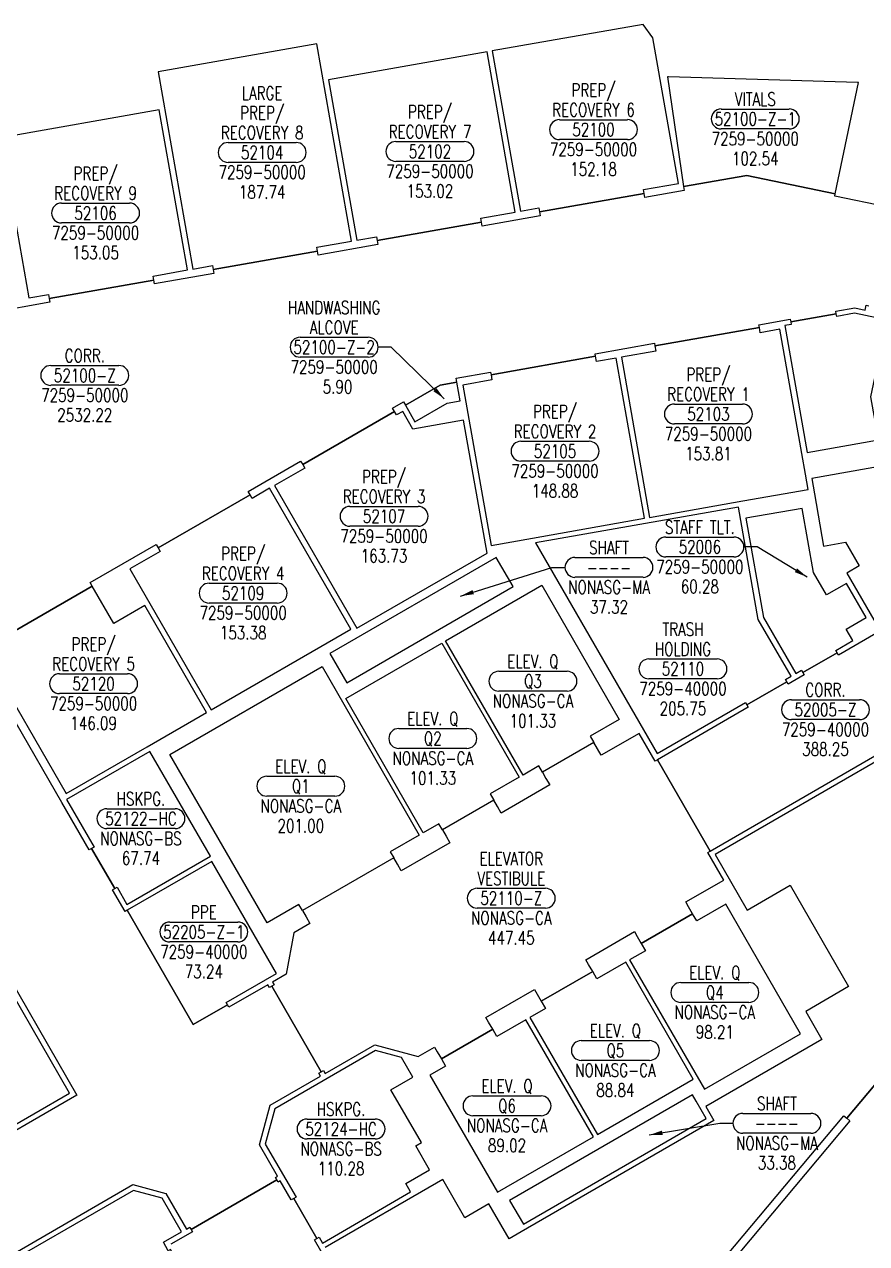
# Model space of a CAD drawing. Extents: x -1769 to 1590, y 4912 to 7368.
# Drawn here: x 59 to 825, y 6201 to 7310 of the extents above; entities that cross this region are included whole.
import ezdxf
from ezdxf.enums import TextEntityAlignment as Align

# ---------------------------------------------------------------- set-up
doc = ezdxf.new("R2010")
doc.units = 0
doc.header["$LTSCALE"] = 48
doc.header["$MEASUREMENT"] = 0
doc.layers.get('0').update_dxf_attribs({"linetype": 'CONTINUOUS'})
for name, color, linetype in [('AREA', 3, 'CONTINUOUS'), ('AREA2', 1, 'CONTINUOUS'), ('COSTC', 6, 'CONTINUOUS'), ('PLINE2', 5, 'CONTINUOUS'), ('ROOMNA', 4, 'CONTINUOUS'), ('ROOMNO', 4, 'CONTINUOUS'), ('ROOMOV', 4, 'CONTINUOUS')]:
    doc.layers.add(name, color=color, linetype=linetype)
doc.styles.get("Standard").update_dxf_attribs({"font": 'simplex.shx', "width": 0.75, "height": 12})
doc.dimstyles.get("Standard").update_dxf_attribs({"dimtxt": 12, "dimasz": 12, "dimexe": 9, "dimexo": 3, "dimgap": 12, "dimtad": 1, "dimdec": 4, "dimzin": 0, "dimtxsty": 'STANDARD', "dimblk": 'OBLIQUE', "dimcen": 0, "dimdle": 3, "dimclrd": 256, "dimclre": 256, "dimclrt": 256, "dimazin": 3, "dimtfac": 1, "dimtdec": 4, "dimtix": 1, "dimtmove": 0, "dimatfit": 3, "dimtolj": 1, "dimtzin": 0})

# ---------------------------------------------------------------- blocks, each defined once
blk = doc.blocks.new('ROOM')
at = {"layer": 'ROOMOV'}
for p, q in [((-31, 9), (31, 9)), ((31, -9), (-31, -9))]:
    blk.add_line(p, q, dxfattribs=at)
for centre, start, end in [((-31, 0), 90, 270), ((31, 0), 270, 90)]:
    blk.add_arc(centre, 9.04, start, end, dxfattribs=at)
at = {"width": 0.75, "flags": 1}
for tag, p in [('FLFIN', (-60, -36)), ('ICRA', (60, -36)), ('FLTYPE', (-60, -48)), ('USER1', (60, -48)), ('FLCOND', (-60, -60)), ('USER2', (60, -60)), ('WLFIN', (-60, -72)), ('SITE', (-24, -72)), ('UCODE', (24, -72)), ('USER3', (60, -72)), ('WLTYPE', (-60, -84)), ('BLDG', (-24, -84)), ('UDESC', (24, -84)), ('USER4', (60, -84)), ('WLCOND', (-60, -96)), ('FLR', (-24, -96)), ('FCODE', (24, -96)), ('USER5', (60, -96)), ('CLFIN', (-60, -108)), ('COSTCD', (-24, -108)), ('FDESC', (24, -108)), ('USER6', (60, -108)), ('CLTYPE', (-60, -120)), ('DEPTD', (-24, -120)), ('DIVISION', (24, -120)), ('USER7', (60, -120)), ('CLCOND', (-60, -132)), ('RDES', (-24, -132)), ('CONTACT', (24, -132)), ('USER8', (60, -132)), ('CLHT', (-60, -144)), ('CHDATE', (-24, -144)), ('OCCUP', (24, -144)), ('BLOCK', (60, -144)), ('BASE', (-60, -156)), ('CBACK', (-24, -156)), ('PRCONTACT', (24, -156)), ('BLOCK2', (60, -156))]:
    blk.add_attdef(tag, text='', height=6, dxfattribs=at).set_placement(p, align=Align.MIDDLE_CENTER)
at = {"layer": 'AREA', "width": 0.75}
blk.add_attdef('AREA', text='', height=12, dxfattribs=at).set_placement((0, -36), align=Align.MIDDLE_CENTER)
at = {"layer": 'AREA2', "width": 0.75}
blk.add_attdef('AREA2', text='', height=12, dxfattribs=at).set_placement((0, -36), align=Align.MIDDLE_CENTER)
at = {"layer": 'COSTC', "width": 0.75}
blk.add_attdef('COSTC', text='', height=12, dxfattribs=at).set_placement((0, -18), align=Align.MIDDLE_CENTER)
at = {"layer": 'ROOMNA', "width": 0.75}
for tag, p in [('RMNAA', (0, 54)), ('RMNAB', (0, 36)), ('RMNAC', (0, 18))]:
    blk.add_attdef(tag, text='', height=12, dxfattribs=at).set_placement(p, align=Align.MIDDLE_CENTER)
at = {"layer": 'ROOMNO', "width": 0.75}
blk.add_attdef('RMNU', text='', height=12, dxfattribs=at).set_placement((0, 0), align=Align.MIDDLE_CENTER)

msp = doc.modelspace()

# ---------------------------------------------------------------- linework, layer by layer
at = {"layer": 'PLINE2', "color": 6}
for points in [[(630.6, 7297.8), (621.8, 7310.1), (484.5, 7285.9), (510.2, 7140.1), (527, 7143.1), (527.6, 7139.5), (622.6, 7156.3), (622, 7159.8), (654, 7165.5)], [(324.7, 7292.3), (180.4, 7266.9), (212, 7087.6), (229.9, 7090.7), (230.5, 7087.1), (325.5, 7103.9), (324.9, 7107.5), (356.3, 7113)], [(479.7, 7285), (335.4, 7259.6), (361.1, 7113.8), (379, 7117), (379.6, 7113.4), (474.7, 7130.2), (474, 7133.8), (505.4, 7139.3)], [(817.6, 7257.1), (816.8, 7257.1), (644.8, 7262.3), (644, 7262.3), (658.5, 7162.6), (716.2, 7172.8), (796.6, 7156.1)], [(181.5, 7232.5), (37.2, 7207), (62.9, 7061.3), (80.8, 7064.4), (81.4, 7060.8), (176.4, 7077.6), (175.8, 7081.2), (207.2, 7086.7)], [(836.3, 7005.9), (856.8, 7001.7), (864.2, 7036.9), (814.2, 7047.3), (797.9, 7044.4), (797.5, 7046.8), (756.2, 7039.5), (756.6, 7037.1), (750.7, 7036.1), (771, 6920.7), (836, 6932.1), (829.1, 6971.3)], [(746.3, 7032.9), (728.4, 7029.7), (727.6, 7034.5), (632.5, 7017.7), (633.4, 7013), (602, 7007.4), (627.7, 6861.7), (712.5, 6876.7), (772, 6887.1), (769.6, 6901), (769.6, 6901), (766.2, 6919.8)], [(597.2, 7006.6), (579.3, 7003.4), (578.4, 7008.2), (483.4, 6991.4), (484.2, 6986.7), (457.6, 6982), (483.4, 6836.2), (521.1, 6842.9), (622.9, 6860.9)], [(452.2, 6984.7), (437.2, 6982.1), (405.4, 6963.7), (414.1, 6948.6), (443.3, 6965.5), (455.2, 6967.6)], [(458.3, 6950.1), (412.3, 6942), (412.3, 6942), (403, 6958.1), (397.3, 6954.9), (395.5, 6958), (312, 6909.8), (313.8, 6906.6), (286.2, 6890.7), (361.2, 6760.8), (479.7, 6829.2)], [(845.4, 6878.7), (840.2, 6908.5), (775.2, 6897), (777.6, 6883.2), (786, 6835.5), (805.9, 6839), (818.3, 6817.6), (807, 6811.1), (835, 6762.6), (859.2, 6776.5), (860.4, 6774.4), (864, 6776.5), (906.1, 6819.8)], [(281.9, 6888.2), (265.9, 6879), (264.1, 6882.1), (180.5, 6833.9), (182.4, 6830.7), (154.7, 6814.8), (228.7, 6686.6), (355.9, 6760.1)], [(708.6, 6871), (523.7, 6838.4), (634.4, 6646.8), (714.8, 6693.2), (716.1, 6691.1), (752.4, 6712.1), (751.2, 6714.2), (756.4, 6717.2), (726.5, 6768.9)], [(766.5, 6869.9), (715.3, 6860.9), (731.2, 6770.6), (760.6, 6719.6), (765.8, 6722.6), (767, 6720.5), (798.2, 6738.5), (797, 6740.6), (812.6, 6749.6), (806.6, 6760), (824.8, 6770.5), (806.8, 6801.7), (788.6, 6791.2), (776.8, 6811.7)], [(336.7, 6738), (352, 6711.3), (503.4, 6798.7), (488, 6825.3)], [(168.3, 6781.5), (140.1, 6765.2), (120.5, 6799.2), (36.9, 6751), (38.8, 6747.8), (22.7, 6738.5), (96.7, 6610.4), (170.6, 6653.1), (224.5, 6684.2)], [(442, 6749.4), (529.5, 6799.9), (600, 6677.8), (573.6, 6662.6), (576.8, 6657), (530.1, 6630), (526.8, 6635.6), (512.5, 6627.3)], [(351.1, 6696.9), (438.6, 6747.4), (509.1, 6625.3), (482.6, 6610.1), (485.9, 6604.5), (439.1, 6577.5), (435.9, 6583.1), (421.6, 6574.8)], [(329.6, 6726.1), (418.1, 6572.8), (391.7, 6557.6), (395, 6552), (311.8, 6504), (308.6, 6509.6), (279.6, 6492.8), (191.1, 6646.1)], [(680.6, 6556.9), (682.7, 6558.2), (634.7, 6641.3), (632.6, 6640.1), (618.1, 6665.2), (583.6, 6645.3), (580.1, 6651.3), (576.8, 6657), (530.1, 6630), (533.3, 6624.3), (536.8, 6618.3), (492.6, 6592.8), (489.1, 6598.8), (485.9, 6604.5), (439.1, 6577.5), (442.4, 6571.8), (445.9, 6565.8), (423.8, 6553), (401.7, 6540.3), (398.2, 6546.3), (395, 6552), (311.8, 6504), (315.1, 6498.3), (318.6, 6492.3), (304, 6483.9), (297, 6446.3), (284.5, 6439.1), (286, 6436.5), (283.9, 6435.3), (328.9, 6357.3), (331, 6358.5), (332.5, 6355.9), (377.5, 6381.9), (417.1, 6371.3), (431.9, 6379.9), (434.4, 6375.6), (438.2, 6369.1), (485, 6396.1), (481.2, 6402.6), (478.7, 6406.9), (522.9, 6432.4), (525.4, 6428.1), (529.1, 6421.6), (575.9, 6448.6), (572.1, 6455.1), (569.6, 6459.4), (613.8, 6484.9), (616.3, 6480.6), (620.1, 6474.1), (666.8, 6501.1), (663.1, 6507.6), (660.6, 6511.9), (695.1, 6531.8)], [(173, 6648.9), (97.1, 6605), (122.1, 6561.7), (119.9, 6560.5), (140.9, 6524.1), (143.1, 6525.3), (152.1, 6509.7), (228, 6553.6)], [(229.4, 6548.7), (152.4, 6504.3), (212.4, 6400.3), (243.5, 6418.3), (242.3, 6420.4), (288.2, 6446.9)], [(623.8, 6467.6), (609.5, 6459.3), (677.5, 6341.6), (765, 6392.1), (697, 6509.8), (670.6, 6494.6), (666.8, 6501.1), (620.1, 6474.1)], [(22.2, 6472.6), (-71.1, 6418.7), (-62.5, 6403.6), (-68.5, 6400.1), (-71, 6404.3), (-66.8, 6406.7), (-73.1, 6417.5), (-104.1, 6399.6), (-97.9, 6388.8), (-91.8, 6392.3), (-89.3, 6388.1), (-95.4, 6384.6), (-90.2, 6375.6), (-118.2, 6359.5), (-132, 6383.5), (-174.2, 6359.2), (-96.6, 6224.7), (-29.1, 6263.7), (-27.9, 6261.5), (3.3, 6279.5), (2, 6281.7), (99.8, 6338.1)], [(529.1, 6421.6), (532.9, 6415.1), (518.6, 6406.8), (580.1, 6300.3), (667.3, 6350.7), (605.9, 6457.2), (579.6, 6442.1), (575.9, 6448.6)], [(427.7, 6354.3), (489.2, 6247.9), (576.6, 6298.3), (515.1, 6404.8), (488.7, 6389.6), (485, 6396.1), (438.2, 6369.1), (441.9, 6362.6)], [(392.3, 6341.1), (412.2, 6352.6), (402, 6370.3), (378.2, 6376.7), (286.5, 6323.8), (277.9, 6291.7), (305.9, 6243.3), (303.8, 6242.1), (324.8, 6205.7), (326.9, 6206.9), (329.9, 6201.7), (410.2, 6248.1), (405.7, 6255.9), (427.3, 6268.4), (414.8, 6290), (420, 6293)], [(500.3, 6240.4), (512.9, 6218.8), (679.1, 6314.8), (669.9, 6330.8), (666.6, 6336.4)]]:
    msp.add_lwpolyline(points, close=True, dxfattribs=at)
for points in [[(843.2, 7144.3), (796.2, 7154), (796.6, 7156.1), (716.2, 7172.8), (658.5, 7162.6), (659, 7159), (623.3, 7152.7), (622.6, 7156.3), (527.6, 7139.5), (528.2, 7136), (475.3, 7126.6), (474.7, 7130.2), (379.6, 7113.4), (380.3, 7109.9), (326.2, 7100.3), (325.5, 7103.9), (230.5, 7087.1), (231.1, 7083.6), (177.1, 7074), (176.4, 7077.6), (81.4, 7060.8), (82, 7057.3), (27.9, 7047.7)], [(36.9, 6751), (120.5, 6799.2), (118.7, 6802.4), (178.7, 6837), (180.5, 6833.9), (264.1, 6882.1), (262.3, 6885.3), (310.1, 6912.9), (312, 6909.8), (395.5, 6958), (393.7, 6961.1), (403.6, 6966.8), (403.6, 6966.8), (405.4, 6963.7), (437.2, 6982.1), (452.2, 6984.7), (451.5, 6988.3), (483, 6993.8), (483.4, 6991.4), (578.4, 7008.2), (578, 7010.6), (632.1, 7020.1), (632.5, 7017.7), (727.6, 7034.5), (727.1, 7036.9), (755.7, 7041.9), (756.2, 7039.5), (797.5, 7046.8), (797.1, 7049.2), (814.3, 7052.2), (823.7, 7050.3), (824.6, 7054.7), (827, 7054.2)], [(861.6, 6772.3), (799.4, 6736.4), (798.2, 6738.5), (767, 6720.5), (768.3, 6718.4), (753.7, 6710), (752.4, 6712.1), (716.1, 6691.1), (717.3, 6689), (634.7, 6641.3), (682.7, 6558.2), (844.1, 6651.4)], [(14.4, 6172.3), (157.3, 6254.8), (187.4, 6246.7), (206.1, 6214.4), (209.2, 6216.2), (210.4, 6214.1), (288.3, 6259.1), (287.1, 6261.2), (289.2, 6262.4), (272.7, 6291), (282.3, 6327), (328.2, 6353.5), (326.7, 6356.1), (328.9, 6357.3), (283.9, 6435.3), (281.7, 6434.1), (280.2, 6436.6), (244.7, 6416.2), (243.5, 6418.3), (212.4, 6400.3), (152.4, 6504.3), (150.3, 6503.1), (138.8, 6522.9), (140.9, 6524.1), (119.9, 6560.5), (117.8, 6559.2), (92.8, 6602.5), (92.8, 6602.5), (51.3, 6674.5)], [(844.8, 6646.1), (687.2, 6555.1), (716.4, 6504.5), (755.5, 6527.1), (808.7, 6434.9), (769.8, 6412.4), (784.5, 6386.9), (678.8, 6325.8), (686.2, 6313), (510.8, 6211.8), (499.8, 6205.5), (484.8, 6231.5), (481.4, 6237.3), (459.5, 6224.7), (439.5, 6259.4), (332.3, 6197.5)], [(26.4, 6475), (106.5, 6336.3), (4.5, 6277.4)], [(643.2, 6125.4), (804.4, 6317.5), (807.2, 6315.2), (869.2, 6389.1)], [(869.2, 6389.1), (807.2, 6315.2), (810, 6312.8), (648.8, 6120.7)], [(469, 5951), (322.6, 6204.5), (324.8, 6205.7), (303.8, 6242.1), (301.6, 6240.9), (291.6, 6258.2), (289.6, 6257), (288.3, 6259.1), (210.4, 6214.1), (211.6, 6212), (191.9, 6200.6)], [(53, 6049.8), (60.6, 6054.2), (64, 6048.2), (115.3, 6077.9), (116.5, 6075.7), (147.7, 6093.7), (146.5, 6095.9), (155.9, 6101.3), (161.9, 6090.9), (177.7, 6100), (214.1, 6121), (227.6, 6128.9), (213.6, 6153.1), (215.8, 6154.3), (191.8, 6195.9), (189.6, 6194.7), (185.2, 6202.4), (201.8, 6212), (184.2, 6242.5), (158, 6249.6), (16.8, 6168.1)]]:
    msp.add_lwpolyline(points, dxfattribs=at)

# ---------------------------------------------------------------- block references
at = {"layer": 'ROOMNO'}
ref = msp.add_blockref('ROOM', (275.1, 7193.6), dxfattribs=at)
ref.add_attrib('RMNU', '52104', dxfattribs={"height": 12, "width": 0.75}).set_placement((275.1, 7193.6), align=Align.MIDDLE_CENTER)
ref.add_attrib('RMNAA', 'LARGE', dxfattribs={"layer": 'ROOMNA', "height": 12, "width": 0.75}).set_placement((275.1, 7247.6), align=Align.MIDDLE_CENTER)
ref.add_attrib('RMNAB', 'PREP/', dxfattribs={"layer": 'ROOMNA', "height": 12, "width": 0.75}).set_placement((275.1, 7229.6), align=Align.MIDDLE_CENTER)
ref.add_attrib('RMNAC', 'RECOVERY 8', dxfattribs={"layer": 'ROOMNA', "height": 12, "width": 0.75}).set_placement((275.1, 7211.6), align=Align.MIDDLE_CENTER)
ref.add_attrib('COSTC', '7259-50000', dxfattribs={"layer": 'COSTC', "height": 12, "width": 0.75}).set_placement((275.1, 7175.6), align=Align.MIDDLE_CENTER)
ref.add_attrib('AREA2', '187.74', dxfattribs={"layer": 'AREA2', "height": 12, "width": 0.75}).set_placement((275.1, 7157.6), align=Align.MIDDLE_CENTER)
ref = msp.add_blockref('ROOM', (576.6, 7214.4), dxfattribs=at)
ref.add_attrib('RMNU', '52100', dxfattribs={"height": 12, "width": 0.75}).set_placement((576.6, 7214.4), align=Align.MIDDLE_CENTER)
ref.add_attrib('RMNAB', 'PREP/', dxfattribs={"layer": 'ROOMNA', "height": 12, "width": 0.75}).set_placement((576.6, 7250.4), align=Align.MIDDLE_CENTER)
ref.add_attrib('RMNAC', 'RECOVERY 6', dxfattribs={"layer": 'ROOMNA', "height": 12, "width": 0.75}).set_placement((576.6, 7232.4), align=Align.MIDDLE_CENTER)
ref.add_attrib('COSTC', '7259-50000', dxfattribs={"layer": 'COSTC', "height": 12, "width": 0.75}).set_placement((576.6, 7196.4), align=Align.MIDDLE_CENTER)
ref.add_attrib('AREA2', '152.18', dxfattribs={"layer": 'AREA2', "height": 12, "width": 0.75}).set_placement((576.6, 7178.4), align=Align.MIDDLE_CENTER)
ref = msp.add_blockref('ROOM', (723.8, 7224.1), dxfattribs=at)
ref.add_attrib('RMNU', '52100-Z-1', dxfattribs={"height": 12, "width": 0.75}).set_placement((723.8, 7224.1), align=Align.MIDDLE_CENTER)
ref.add_attrib('RMNAC', 'VITALS', dxfattribs={"layer": 'ROOMNA', "height": 12, "width": 0.75}).set_placement((723.8, 7242.1), align=Align.MIDDLE_CENTER)
ref.add_attrib('COSTC', '7259-50000', dxfattribs={"layer": 'COSTC', "height": 12, "width": 0.75}).set_placement((723.8, 7206.1), align=Align.MIDDLE_CENTER)
ref.add_attrib('AREA2', '102.54', dxfattribs={"layer": 'AREA2', "height": 12, "width": 0.75}).set_placement((723.8, 7188.1), align=Align.MIDDLE_CENTER)
ref = msp.add_blockref('ROOM', (427.8, 7194.5), dxfattribs=at)
ref.add_attrib('RMNU', '52102', dxfattribs={"height": 12, "width": 0.75}).set_placement((427.8, 7194.5), align=Align.MIDDLE_CENTER)
ref.add_attrib('RMNAB', 'PREP/', dxfattribs={"layer": 'ROOMNA', "height": 12, "width": 0.75}).set_placement((427.8, 7230.5), align=Align.MIDDLE_CENTER)
ref.add_attrib('RMNAC', 'RECOVERY 7', dxfattribs={"layer": 'ROOMNA', "height": 12, "width": 0.75}).set_placement((427.8, 7212.5), align=Align.MIDDLE_CENTER)
ref.add_attrib('COSTC', '7259-50000', dxfattribs={"layer": 'COSTC', "height": 12, "width": 0.75}).set_placement((427.8, 7176.5), align=Align.MIDDLE_CENTER)
ref.add_attrib('AREA2', '153.02', dxfattribs={"layer": 'AREA2', "height": 12, "width": 0.75}).set_placement((427.8, 7158.5), align=Align.MIDDLE_CENTER)
ref = msp.add_blockref('ROOM', (123.5, 7138.5), dxfattribs=at)
ref.add_attrib('RMNU', '52106', dxfattribs={"height": 12, "width": 0.75}).set_placement((123.5, 7138.5), align=Align.MIDDLE_CENTER)
ref.add_attrib('RMNAB', 'PREP/', dxfattribs={"layer": 'ROOMNA', "height": 12, "width": 0.75}).set_placement((123.5, 7174.5), align=Align.MIDDLE_CENTER)
ref.add_attrib('RMNAC', 'RECOVERY 9', dxfattribs={"layer": 'ROOMNA', "height": 12, "width": 0.75}).set_placement((123.5, 7156.5), align=Align.MIDDLE_CENTER)
ref.add_attrib('COSTC', '7259-50000', dxfattribs={"layer": 'COSTC', "height": 12, "width": 0.75}).set_placement((123.5, 7120.5), align=Align.MIDDLE_CENTER)
ref.add_attrib('AREA2', '153.05', dxfattribs={"layer": 'AREA2', "height": 12, "width": 0.75}).set_placement((123.5, 7102.5), align=Align.MIDDLE_CENTER)
ref = msp.add_blockref('ROOM', (340.6, 7016.5), dxfattribs=at)
ref.add_attrib('RMNU', '52100-Z-2', dxfattribs={"height": 12, "width": 0.75}).set_placement((340.6, 7016.5), align=Align.MIDDLE_CENTER)
ref.add_attrib('RMNAB', 'HANDWASHING', dxfattribs={"layer": 'ROOMNA', "height": 12, "width": 0.75}).set_placement((340.6, 7052.5), align=Align.MIDDLE_CENTER)
ref.add_attrib('RMNAC', 'ALCOVE', dxfattribs={"layer": 'ROOMNA', "height": 12, "width": 0.75}).set_placement((340.6, 7034.5), align=Align.MIDDLE_CENTER)
ref.add_attrib('COSTC', '7259-50000', dxfattribs={"layer": 'COSTC', "height": 12, "width": 0.75}).set_placement((340.6, 6998.5), align=Align.MIDDLE_CENTER)
ref.add_attrib('AREA2', ' 5.90', dxfattribs={"layer": 'AREA2', "height": 12, "width": 0.75}).set_placement((340.6, 6980.5), align=Align.MIDDLE_CENTER)
ref = msp.add_blockref('ROOM', (113.7, 6990.8), dxfattribs=at)
ref.add_attrib('RMNU', '52100-Z', dxfattribs={"height": 12, "width": 0.75}).set_placement((113.7, 6990.8), align=Align.MIDDLE_CENTER)
ref.add_attrib('RMNAC', 'CORR.', dxfattribs={"layer": 'ROOMNA', "height": 12, "width": 0.75}).set_placement((113.7, 7008.8), align=Align.MIDDLE_CENTER)
ref.add_attrib('COSTC', '7259-50000', dxfattribs={"layer": 'COSTC', "height": 12, "width": 0.75}).set_placement((113.7, 6972.8), align=Align.MIDDLE_CENTER)
ref.add_attrib('AREA2', '2532.22', dxfattribs={"layer": 'AREA2', "height": 12, "width": 0.75}).set_placement((113.7, 6954.8), align=Align.MIDDLE_CENTER)
ref = msp.add_blockref('ROOM', (681.2, 6955.7), dxfattribs=at)
ref.add_attrib('RMNU', '52103', dxfattribs={"height": 12, "width": 0.75}).set_placement((681.2, 6955.7), align=Align.MIDDLE_CENTER)
ref.add_attrib('RMNAB', 'PREP/', dxfattribs={"layer": 'ROOMNA', "height": 12, "width": 0.75}).set_placement((681.2, 6991.7), align=Align.MIDDLE_CENTER)
ref.add_attrib('RMNAC', 'RECOVERY 1', dxfattribs={"layer": 'ROOMNA', "height": 12, "width": 0.75}).set_placement((681.2, 6973.7), align=Align.MIDDLE_CENTER)
ref.add_attrib('COSTC', '7259-50000', dxfattribs={"layer": 'COSTC', "height": 12, "width": 0.75}).set_placement((681.2, 6937.7), align=Align.MIDDLE_CENTER)
ref.add_attrib('AREA2', '153.81', dxfattribs={"layer": 'AREA2', "height": 12, "width": 0.75}).set_placement((681.2, 6919.7), align=Align.MIDDLE_CENTER)
ref = msp.add_blockref('ROOM', (541.6, 6921.9), dxfattribs=at)
ref.add_attrib('RMNU', '52105', dxfattribs={"height": 12, "width": 0.75}).set_placement((541.6, 6921.9), align=Align.MIDDLE_CENTER)
ref.add_attrib('RMNAB', 'PREP/', dxfattribs={"layer": 'ROOMNA', "height": 12, "width": 0.75}).set_placement((541.6, 6957.9), align=Align.MIDDLE_CENTER)
ref.add_attrib('RMNAC', 'RECOVERY 2', dxfattribs={"layer": 'ROOMNA', "height": 12, "width": 0.75}).set_placement((541.6, 6939.9), align=Align.MIDDLE_CENTER)
ref.add_attrib('COSTC', '7259-50000', dxfattribs={"layer": 'COSTC', "height": 12, "width": 0.75}).set_placement((541.6, 6903.9), align=Align.MIDDLE_CENTER)
ref.add_attrib('AREA2', '148.88', dxfattribs={"layer": 'AREA2', "height": 12, "width": 0.75}).set_placement((541.6, 6885.9), align=Align.MIDDLE_CENTER)
ref = msp.add_blockref('ROOM', (386, 6862.7), dxfattribs=at)
ref.add_attrib('RMNU', '52107', dxfattribs={"height": 12, "width": 0.75}).set_placement((386, 6862.7), align=Align.MIDDLE_CENTER)
ref.add_attrib('RMNAB', 'PREP/', dxfattribs={"layer": 'ROOMNA', "height": 12, "width": 0.75}).set_placement((386, 6898.7), align=Align.MIDDLE_CENTER)
ref.add_attrib('RMNAC', 'RECOVERY 3', dxfattribs={"layer": 'ROOMNA', "height": 12, "width": 0.75}).set_placement((386, 6880.7), align=Align.MIDDLE_CENTER)
ref.add_attrib('COSTC', '7259-50000', dxfattribs={"layer": 'COSTC', "height": 12, "width": 0.75}).set_placement((386, 6844.7), align=Align.MIDDLE_CENTER)
ref.add_attrib('AREA2', '163.73', dxfattribs={"layer": 'AREA2', "height": 12, "width": 0.75}).set_placement((386, 6826.7), align=Align.MIDDLE_CENTER)
ref = msp.add_blockref('ROOM', (673.4, 6834.8), dxfattribs=at)
ref.add_attrib('RMNU', '52006', dxfattribs={"height": 12, "width": 0.75}).set_placement((673.4, 6834.8), align=Align.MIDDLE_CENTER)
ref.add_attrib('RMNAC', 'STAFF TLT.', dxfattribs={"layer": 'ROOMNA', "height": 12, "width": 0.75}).set_placement((673.4, 6852.8), align=Align.MIDDLE_CENTER)
ref.add_attrib('COSTC', '7259-50000', dxfattribs={"layer": 'COSTC', "height": 12, "width": 0.75}).set_placement((673.4, 6816.8), align=Align.MIDDLE_CENTER)
ref.add_attrib('AREA2', '60.28', dxfattribs={"layer": 'AREA2', "height": 12, "width": 0.75}).set_placement((673.4, 6798.8), align=Align.MIDDLE_CENTER)
ref = msp.add_blockref('ROOM', (257.8, 6792.8), dxfattribs=at)
ref.add_attrib('RMNU', '52109', dxfattribs={"height": 12, "width": 0.75}).set_placement((257.8, 6792.8), align=Align.MIDDLE_CENTER)
ref.add_attrib('RMNAB', 'PREP/', dxfattribs={"layer": 'ROOMNA', "height": 12, "width": 0.75}).set_placement((257.8, 6828.8), align=Align.MIDDLE_CENTER)
ref.add_attrib('RMNAC', 'RECOVERY 4', dxfattribs={"layer": 'ROOMNA', "height": 12, "width": 0.75}).set_placement((257.8, 6810.8), align=Align.MIDDLE_CENTER)
ref.add_attrib('COSTC', '7259-50000', dxfattribs={"layer": 'COSTC', "height": 12, "width": 0.75}).set_placement((257.8, 6774.8), align=Align.MIDDLE_CENTER)
ref.add_attrib('AREA2', '153.38', dxfattribs={"layer": 'AREA2', "height": 12, "width": 0.75}).set_placement((257.8, 6756.8), align=Align.MIDDLE_CENTER)
ref = msp.add_blockref('ROOM', (590.7, 6816.2), dxfattribs=at)
ref.add_attrib('RMNU', '----', dxfattribs={"height": 12, "width": 0.75}).set_placement((590.7, 6816.2), align=Align.MIDDLE_CENTER)
ref.add_attrib('RMNAC', 'SHAFT', dxfattribs={"layer": 'ROOMNA', "height": 12, "width": 0.75}).set_placement((590.7, 6834.2), align=Align.MIDDLE_CENTER)
ref.add_attrib('COSTC', 'NONASG-MA', dxfattribs={"layer": 'COSTC', "height": 12, "width": 0.75}).set_placement((590.7, 6798.2), align=Align.MIDDLE_CENTER)
ref.add_attrib('AREA2', '37.32', dxfattribs={"layer": 'AREA2', "height": 12, "width": 0.75}).set_placement((590.7, 6780.2), align=Align.MIDDLE_CENTER)
ref = msp.add_blockref('ROOM', (658, 6723.9), dxfattribs=at)
ref.add_attrib('RMNU', '52110', dxfattribs={"height": 12, "width": 0.75}).set_placement((658, 6723.9), align=Align.MIDDLE_CENTER)
ref.add_attrib('RMNAB', 'TRASH', dxfattribs={"layer": 'ROOMNA', "height": 12, "width": 0.75}).set_placement((658, 6759.9), align=Align.MIDDLE_CENTER)
ref.add_attrib('RMNAC', 'HOLDING', dxfattribs={"layer": 'ROOMNA', "height": 12, "width": 0.75}).set_placement((658, 6741.9), align=Align.MIDDLE_CENTER)
ref.add_attrib('COSTC', '7259-40000', dxfattribs={"layer": 'COSTC', "height": 12, "width": 0.75}).set_placement((658, 6705.9), align=Align.MIDDLE_CENTER)
ref.add_attrib('AREA2', '205.75', dxfattribs={"layer": 'AREA2', "height": 12, "width": 0.75}).set_placement((658, 6687.9), align=Align.MIDDLE_CENTER)
ref = msp.add_blockref('ROOM', (121.7, 6710.4), dxfattribs=at)
ref.add_attrib('RMNU', '52120', dxfattribs={"height": 12, "width": 0.75}).set_placement((121.7, 6710.4), align=Align.MIDDLE_CENTER)
ref.add_attrib('RMNAB', 'PREP/', dxfattribs={"layer": 'ROOMNA', "height": 12, "width": 0.75}).set_placement((121.7, 6746.4), align=Align.MIDDLE_CENTER)
ref.add_attrib('RMNAC', 'RECOVERY 5', dxfattribs={"layer": 'ROOMNA', "height": 12, "width": 0.75}).set_placement((121.7, 6728.4), align=Align.MIDDLE_CENTER)
ref.add_attrib('COSTC', '7259-50000', dxfattribs={"layer": 'COSTC', "height": 12, "width": 0.75}).set_placement((121.7, 6692.4), align=Align.MIDDLE_CENTER)
ref.add_attrib('AREA2', '146.09', dxfattribs={"layer": 'AREA2', "height": 12, "width": 0.75}).set_placement((121.7, 6674.4), align=Align.MIDDLE_CENTER)
ref = msp.add_blockref('ROOM', (521.5, 6712.7), dxfattribs=at)
ref.add_attrib('RMNU', 'Q3', dxfattribs={"height": 12, "width": 0.75}).set_placement((521.5, 6712.7), align=Align.MIDDLE_CENTER)
ref.add_attrib('RMNAC', 'ELEV. Q', dxfattribs={"layer": 'ROOMNA', "height": 12, "width": 0.75}).set_placement((521.5, 6730.7), align=Align.MIDDLE_CENTER)
ref.add_attrib('COSTC', 'NONASG-CA', dxfattribs={"layer": 'COSTC', "height": 12, "width": 0.75}).set_placement((521.5, 6694.7), align=Align.MIDDLE_CENTER)
ref.add_attrib('AREA2', '101.33', dxfattribs={"layer": 'AREA2', "height": 12, "width": 0.75}).set_placement((521.5, 6676.7), align=Align.MIDDLE_CENTER)
ref = msp.add_blockref('ROOM', (787.7, 6686.8), dxfattribs=at)
ref.add_attrib('RMNU', '52005-Z', dxfattribs={"height": 12, "width": 0.75}).set_placement((787.7, 6686.8), align=Align.MIDDLE_CENTER)
ref.add_attrib('RMNAC', 'CORR.', dxfattribs={"layer": 'ROOMNA', "height": 12, "width": 0.75}).set_placement((787.7, 6704.8), align=Align.MIDDLE_CENTER)
ref.add_attrib('COSTC', '7259-40000', dxfattribs={"layer": 'COSTC', "height": 12, "width": 0.75}).set_placement((787.7, 6668.8), align=Align.MIDDLE_CENTER)
ref.add_attrib('AREA2', '388.25', dxfattribs={"layer": 'AREA2', "height": 12, "width": 0.75}).set_placement((787.7, 6650.8), align=Align.MIDDLE_CENTER)
ref = msp.add_blockref('ROOM', (430.4, 6660.6), dxfattribs=at)
ref.add_attrib('RMNU', 'Q2', dxfattribs={"height": 12, "width": 0.75}).set_placement((430.4, 6660.6), align=Align.MIDDLE_CENTER)
ref.add_attrib('RMNAC', 'ELEV. Q', dxfattribs={"layer": 'ROOMNA', "height": 12, "width": 0.75}).set_placement((430.4, 6678.6), align=Align.MIDDLE_CENTER)
ref.add_attrib('COSTC', 'NONASG-CA', dxfattribs={"layer": 'COSTC', "height": 12, "width": 0.75}).set_placement((430.4, 6642.6), align=Align.MIDDLE_CENTER)
ref.add_attrib('AREA2', '101.33', dxfattribs={"layer": 'AREA2', "height": 12, "width": 0.75}).set_placement((430.4, 6624.6), align=Align.MIDDLE_CENTER)
ref = msp.add_blockref('ROOM', (310.3, 6617.2), dxfattribs=at)
ref.add_attrib('RMNU', 'Q1', dxfattribs={"height": 12, "width": 0.75}).set_placement((310.3, 6617.2), align=Align.MIDDLE_CENTER)
ref.add_attrib('RMNAC', 'ELEV. Q', dxfattribs={"layer": 'ROOMNA', "height": 12, "width": 0.75}).set_placement((310.3, 6635.2), align=Align.MIDDLE_CENTER)
ref.add_attrib('COSTC', 'NONASG-CA', dxfattribs={"layer": 'COSTC', "height": 12, "width": 0.75}).set_placement((310.3, 6599.2), align=Align.MIDDLE_CENTER)
ref.add_attrib('AREA2', '201.00', dxfattribs={"layer": 'AREA2', "height": 12, "width": 0.75}).set_placement((310.3, 6581.2), align=Align.MIDDLE_CENTER)
ref = msp.add_blockref('ROOM', (164.8, 6587.7), dxfattribs=at)
ref.add_attrib('RMNU', '52122-HC', dxfattribs={"height": 12, "width": 0.75}).set_placement((164.8, 6587.7), align=Align.MIDDLE_CENTER)
ref.add_attrib('RMNAC', 'HSKPG.', dxfattribs={"layer": 'ROOMNA', "height": 12, "width": 0.75}).set_placement((164.8, 6605.7), align=Align.MIDDLE_CENTER)
ref.add_attrib('COSTC', 'NONASG-BS', dxfattribs={"layer": 'COSTC', "height": 12, "width": 0.75}).set_placement((164.8, 6569.7), align=Align.MIDDLE_CENTER)
ref.add_attrib('AREA2', '67.74', dxfattribs={"layer": 'AREA2', "height": 12, "width": 0.75}).set_placement((164.8, 6551.7), align=Align.MIDDLE_CENTER)
ref = msp.add_blockref('ROOM', (501.8, 6515.3), dxfattribs=at)
ref.add_attrib('RMNU', '52110-Z', dxfattribs={"height": 12, "width": 0.75}).set_placement((501.8, 6515.3), align=Align.MIDDLE_CENTER)
ref.add_attrib('RMNAB', 'ELEVATOR', dxfattribs={"layer": 'ROOMNA', "height": 12, "width": 0.75}).set_placement((501.8, 6551.3), align=Align.MIDDLE_CENTER)
ref.add_attrib('RMNAC', 'VESTIBULE', dxfattribs={"layer": 'ROOMNA', "height": 12, "width": 0.75}).set_placement((501.8, 6533.3), align=Align.MIDDLE_CENTER)
ref.add_attrib('COSTC', 'NONASG-CA', dxfattribs={"layer": 'COSTC', "height": 12, "width": 0.75}).set_placement((501.8, 6497.3), align=Align.MIDDLE_CENTER)
ref.add_attrib('AREA2', '447.45', dxfattribs={"layer": 'AREA2', "height": 12, "width": 0.75}).set_placement((501.8, 6479.3), align=Align.MIDDLE_CENTER)
ref = msp.add_blockref('ROOM', (222, 6484.6), dxfattribs=at)
ref.add_attrib('RMNU', '52205-Z-1', dxfattribs={"height": 12, "width": 0.75}).set_placement((222, 6484.6), align=Align.MIDDLE_CENTER)
ref.add_attrib('RMNAC', 'PPE', dxfattribs={"layer": 'ROOMNA', "height": 12, "width": 0.75}).set_placement((222, 6502.6), align=Align.MIDDLE_CENTER)
ref.add_attrib('COSTC', '7259-40000', dxfattribs={"layer": 'COSTC', "height": 12, "width": 0.75}).set_placement((222, 6466.6), align=Align.MIDDLE_CENTER)
ref.add_attrib('AREA2', '73.24', dxfattribs={"layer": 'AREA2', "height": 12, "width": 0.75}).set_placement((222, 6448.6), align=Align.MIDDLE_CENTER)
ref = msp.add_blockref('ROOM', (687, 6429.6), dxfattribs=at)
ref.add_attrib('RMNU', 'Q4', dxfattribs={"height": 12, "width": 0.75}).set_placement((687, 6429.6), align=Align.MIDDLE_CENTER)
ref.add_attrib('RMNAC', 'ELEV. Q', dxfattribs={"layer": 'ROOMNA', "height": 12, "width": 0.75}).set_placement((687, 6447.6), align=Align.MIDDLE_CENTER)
ref.add_attrib('COSTC', 'NONASG-CA', dxfattribs={"layer": 'COSTC', "height": 12, "width": 0.75}).set_placement((687, 6411.6), align=Align.MIDDLE_CENTER)
ref.add_attrib('AREA2', '98.21', dxfattribs={"layer": 'AREA2', "height": 12, "width": 0.75}).set_placement((687, 6393.6), align=Align.MIDDLE_CENTER)
ref = msp.add_blockref('ROOM', (596.5, 6376.8), dxfattribs=at)
ref.add_attrib('RMNU', 'Q5', dxfattribs={"height": 12, "width": 0.75}).set_placement((596.5, 6376.8), align=Align.MIDDLE_CENTER)
ref.add_attrib('RMNAC', 'ELEV. Q', dxfattribs={"layer": 'ROOMNA', "height": 12, "width": 0.75}).set_placement((596.5, 6394.8), align=Align.MIDDLE_CENTER)
ref.add_attrib('COSTC', 'NONASG-CA', dxfattribs={"layer": 'COSTC', "height": 12, "width": 0.75}).set_placement((596.5, 6358.8), align=Align.MIDDLE_CENTER)
ref.add_attrib('AREA2', '88.84', dxfattribs={"layer": 'AREA2', "height": 12, "width": 0.75}).set_placement((596.5, 6340.8), align=Align.MIDDLE_CENTER)
ref = msp.add_blockref('ROOM', (497.9, 6326.5), dxfattribs=at)
ref.add_attrib('RMNU', 'Q6', dxfattribs={"height": 12, "width": 0.75}).set_placement((497.9, 6326.5), align=Align.MIDDLE_CENTER)
ref.add_attrib('RMNAC', 'ELEV. Q', dxfattribs={"layer": 'ROOMNA', "height": 12, "width": 0.75}).set_placement((497.9, 6344.5), align=Align.MIDDLE_CENTER)
ref.add_attrib('COSTC', 'NONASG-CA', dxfattribs={"layer": 'COSTC', "height": 12, "width": 0.75}).set_placement((497.9, 6308.5), align=Align.MIDDLE_CENTER)
ref.add_attrib('AREA2', '89.02', dxfattribs={"layer": 'AREA2', "height": 12, "width": 0.75}).set_placement((497.9, 6290.5), align=Align.MIDDLE_CENTER)
ref = msp.add_blockref('ROOM', (743.5, 6310.6), dxfattribs=at)
ref.add_attrib('RMNU', '----', dxfattribs={"height": 12, "width": 0.75}).set_placement((743.5, 6310.6), align=Align.MIDDLE_CENTER)
ref.add_attrib('RMNAC', 'SHAFT', dxfattribs={"layer": 'ROOMNA', "height": 12, "width": 0.75}).set_placement((743.5, 6328.6), align=Align.MIDDLE_CENTER)
ref.add_attrib('COSTC', 'NONASG-MA', dxfattribs={"layer": 'COSTC', "height": 12, "width": 0.75}).set_placement((743.5, 6292.6), align=Align.MIDDLE_CENTER)
ref.add_attrib('AREA2', '33.38', dxfattribs={"layer": 'AREA2', "height": 12, "width": 0.75}).set_placement((743.5, 6274.6), align=Align.MIDDLE_CENTER)
ref = msp.add_blockref('ROOM', (346.9, 6305.4), dxfattribs=at)
ref.add_attrib('RMNU', '52124-HC', dxfattribs={"height": 12, "width": 0.75}).set_placement((346.9, 6305.4), align=Align.MIDDLE_CENTER)
ref.add_attrib('RMNAC', 'HSKPG.', dxfattribs={"layer": 'ROOMNA', "height": 12, "width": 0.75}).set_placement((346.9, 6323.4), align=Align.MIDDLE_CENTER)
ref.add_attrib('COSTC', 'NONASG-BS', dxfattribs={"layer": 'COSTC', "height": 12, "width": 0.75}).set_placement((346.9, 6287.4), align=Align.MIDDLE_CENTER)
ref.add_attrib('AREA2', '110.28', dxfattribs={"layer": 'AREA2', "height": 12, "width": 0.75}).set_placement((346.9, 6269.4), align=Align.MIDDLE_CENTER)

# ---------------------------------------------------------------- leaders
for points in [[(440.8, 6969.6), (392.6, 7016.5), (380.6, 7016.5)], [(771.1, 6807.4), (725.4, 6834.8), (713.4, 6834.8)], [(455.7, 6790.1), (538.7, 6816.2), (550.7, 6816.2)], [(627.4, 6300), (691.5, 6310.6), (703.5, 6310.6)]]:
    msp.add_leader(points, dimstyle='STANDARD', override={"dimgap": 12, "dimtad": 0}, dxfattribs=at)

doc.saveas('drawing.dxf')
